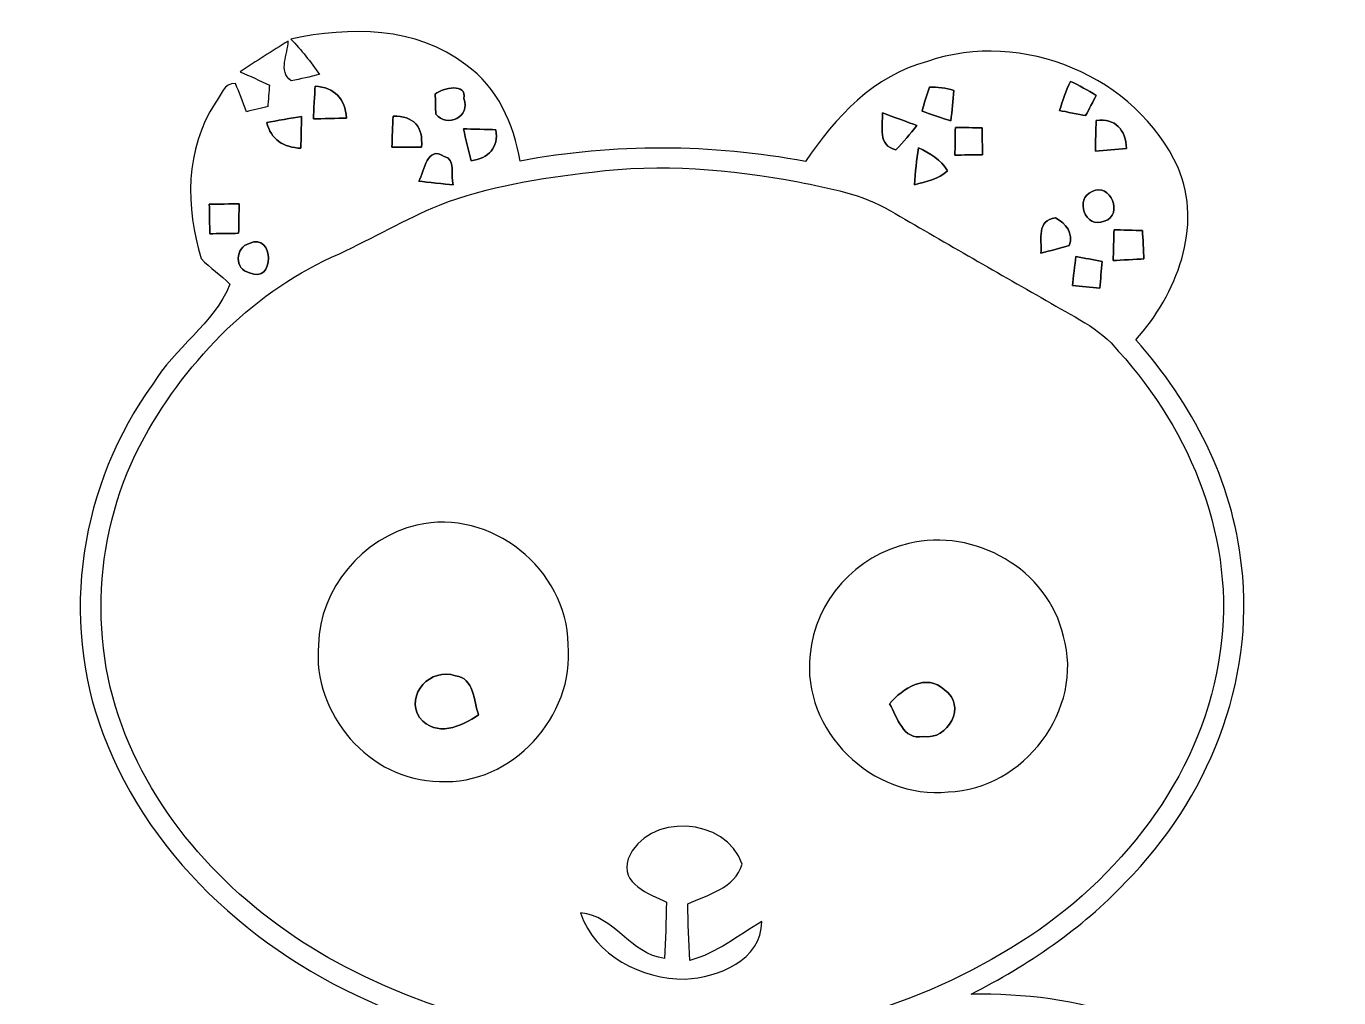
# Model space of a CAD drawing. Header units: centimetres. Extents: x -9.7 to 9.7, y -20.5 to 20.6.
# Drawn here: x 4.34 to 9.61, y -16.91 to -13 of the extents above; entities that cross this region are included whole.
import ezdxf

# ---------------------------------------------------------------- set-up
doc = ezdxf.new("R2010")
doc.units = ezdxf.units.CM
doc.header["$MEASUREMENT"] = 0
doc.layers.add('Camada 1', color=7, linetype='Continuous')

msp = doc.modelspace()

# ---------------------------------------------------------------- linework, layer by layer
at = {"layer": 'Camada 1'}
for points, knots in [([(5.40032, -13.05524), (5.63597, -13.0048), (5.90444, -13.00373), (6.1034, -13.15861), (6.1034, -13.15861), (6.23005, -13.24821), (6.29637, -13.39639), (6.32107, -13.54561), (6.32107, -13.54561), (6.6996, -13.47399), (7.08942, -13.47681), (7.46794, -13.54701), (7.46794, -13.54701), (7.58684, -13.36993), (7.74417, -13.20058), (7.9576, -13.1452), (7.9576, -13.1452), (8.3372, -13.01396), (8.79756, -13.20553), (8.96479, -13.571), (8.96479, -13.571), (9.06638, -13.8109), (8.95843, -14.08007), (8.7951, -14.2642), (8.7951, -14.2642), (9.02088, -14.5161), (9.1842, -14.83184), (9.21985, -15.1712), (9.21985, -15.1712), (9.27559, -15.63828), (9.08261, -16.11417), (8.75347, -16.44332), (8.75347, -16.44332), (8.57778, -16.63206), (8.36048, -16.77563), (8.13293, -16.89347), (8.13293, -16.89347), (8.34531, -16.89028), (8.5598, -16.91393), (8.75982, -16.98978), (8.75982, -16.98978), (9.01734, -17.08396), (9.29145, -17.19509), (9.46009, -17.42298), (9.46009, -17.42298), (9.57721, -17.59338), (9.61036, -17.8114), (9.57684, -18.01318), (9.57684, -18.01318), (9.54792, -18.17017), (9.40822, -18.30492), (9.24348, -18.29859), (9.24348, -18.29859), (9.02404, -18.30246), (8.85684, -18.13913), (8.70549, -18.00224), (8.70549, -18.00224), (8.78981, -18.23755), (8.87201, -18.48097), (8.866, -18.73425), (8.866, -18.73425), (8.85084, -18.99038), (8.73018, -19.23415), (8.54638, -19.41125), (8.54638, -19.41125), (8.48959, -19.47367), (8.40069, -19.51884), (8.39082, -19.61198), (8.39082, -19.61198), (8.33225, -19.91184), (8.13964, -20.17253), (7.89057, -20.34433), (7.89057, -20.34433), (7.79426, -20.4096), (7.66056, -20.45475), (7.55543, -20.38278), (7.55543, -20.38278), (7.42173, -20.29037), (7.38645, -20.1189), (7.34377, -19.97216), (7.34377, -19.97216), (7.02062, -20.01131), (6.69042, -20.01166), (6.37117, -19.94358), (6.37117, -19.94358), (6.33694, -20.1189), (6.30624, -20.3274), (6.14961, -20.43852), (6.14961, -20.43852), (6.04343, -20.51755), (5.90832, -20.46498), (5.81096, -20.39937), (5.81096, -20.39937), (5.53895, -20.21028), (5.334, -19.91289), (5.29872, -19.57916), (5.29872, -19.57916), (5.27156, -19.45674), (5.31707, -19.31811), (5.23168, -19.2144), (5.23168, -19.2144), (5.05989, -18.9424), (5.04966, -18.58926), (5.16431, -18.29399), (5.16431, -18.29399), (5.207, -18.16559), (5.27437, -18.04846), (5.34034, -17.93168), (5.34034, -17.93168), (5.25322, -17.99766), (5.17136, -18.07491), (5.06448, -18.10807), (5.06448, -18.10807), (4.92441, -18.22414), (4.72405, -18.33562), (4.53848, -18.24955), (4.53848, -18.24955), (4.39173, -18.1998), (4.33704, -18.02729), (4.35715, -17.88617), (4.35715, -17.88617), (4.39242, -17.63888), (4.51731, -17.39477), (4.72827, -17.25295), (4.72827, -17.25295), (5.03907, -17.03387), (5.4289, -16.95662), (5.8039, -16.95908), (5.8039, -16.95908), (5.29554, -16.75729), (4.83975, -16.36713), (4.64538, -15.84607), (4.64538, -15.84607), (4.46829, -15.38323), (4.55507, -14.83995), (4.8454, -14.44201), (4.8454, -14.44201), (4.93253, -14.29456), (5.09093, -14.20142), (5.15549, -14.03985), (5.15549, -14.03985), (5.1188, -14.00281), (5.07505, -13.97494), (5.04013, -13.93754), (5.04013, -13.93754), (4.97628, -13.73399), (4.97521, -13.4955), (5.09622, -13.31241), (5.09622, -13.31241), (5.11986, -13.28313), (5.1315, -13.22951), (5.17806, -13.2341), (5.17806, -13.2341), (5.19324, -13.27114), (5.20734, -13.30924), (5.22145, -13.34769), (5.22145, -13.34769), (5.24298, -13.3424), (5.28601, -13.33183), (5.30754, -13.32652), (5.30754, -13.32652), (5.30895, -13.30501), (5.31247, -13.26232), (5.31388, -13.24081), (5.31388, -13.24081), (5.27507, -13.22175), (5.23592, -13.20375), (5.19677, -13.18682), (5.19677, -13.18682), (5.25992, -13.14414), (5.32448, -13.10323), (5.38938, -13.06335), (5.38938, -13.06335), (5.38938, -13.11592), (5.3474, -13.18401), (5.40137, -13.22317), (5.40137, -13.22317), (5.43947, -13.21576), (5.47758, -13.20694), (5.51568, -13.19742), (5.51568, -13.19742), (5.4804, -13.14696), (5.44159, -13.09933), (5.40032, -13.05524)], [0, 0, 0, 0, 0.0212766, 0.0212766, 0.0212766, 0.0212766, 0.0425532, 0.0425532, 0.0425532, 0.0425532, 0.0638298, 0.0638298, 0.0638298, 0.0638298, 0.0851064, 0.0851064, 0.0851064, 0.0851064, 0.106383, 0.106383, 0.106383, 0.106383, 0.1276596, 0.1276596, 0.1276596, 0.1276596, 0.1489362, 0.1489362, 0.1489362, 0.1489362, 0.1702128, 0.1702128, 0.1702128, 0.1702128, 0.1914894, 0.1914894, 0.1914894, 0.1914894, 0.212766, 0.212766, 0.212766, 0.212766, 0.2340426, 0.2340426, 0.2340426, 0.2340426, 0.2553191, 0.2553191, 0.2553191, 0.2553191, 0.2765957, 0.2765957, 0.2765957, 0.2765957, 0.2978723, 0.2978723, 0.2978723, 0.2978723, 0.3191489, 0.3191489, 0.3191489, 0.3191489, 0.3404255, 0.3404255, 0.3404255, 0.3404255, 0.3617021, 0.3617021, 0.3617021, 0.3617021, 0.3829787, 0.3829787, 0.3829787, 0.3829787, 0.4042553, 0.4042553, 0.4042553, 0.4042553, 0.4255319, 0.4255319, 0.4255319, 0.4255319, 0.4468085, 0.4468085, 0.4468085, 0.4468085, 0.4680851, 0.4680851, 0.4680851, 0.4680851, 0.4893617, 0.4893617, 0.4893617, 0.4893617, 0.5106383, 0.5106383, 0.5106383, 0.5106383, 0.5319149, 0.5319149, 0.5319149, 0.5319149, 0.5531915, 0.5531915, 0.5531915, 0.5531915, 0.5744681, 0.5744681, 0.5744681, 0.5744681, 0.5957447, 0.5957447, 0.5957447, 0.5957447, 0.6170213, 0.6170213, 0.6170213, 0.6170213, 0.6382979, 0.6382979, 0.6382979, 0.6382979, 0.6595745, 0.6595745, 0.6595745, 0.6595745, 0.6808511, 0.6808511, 0.6808511, 0.6808511, 0.7021277, 0.7021277, 0.7021277, 0.7021277, 0.7234043, 0.7234043, 0.7234043, 0.7234043, 0.7446809, 0.7446809, 0.7446809, 0.7446809, 0.7659574, 0.7659574, 0.7659574, 0.7659574, 0.787234, 0.787234, 0.787234, 0.787234, 0.8085106, 0.8085106, 0.8085106, 0.8085106, 0.8297872, 0.8297872, 0.8297872, 0.8297872, 0.8510638, 0.8510638, 0.8510638, 0.8510638, 0.8723404, 0.8723404, 0.8723404, 0.8723404, 0.893617, 0.893617, 0.893617, 0.893617, 0.9148936, 0.9148936, 0.9148936, 0.9148936, 0.9361702, 0.9361702, 0.9361702, 0.9361702, 0.9574468, 0.9574468, 0.9574468, 0.9574468, 1, 1, 1, 1]), ([(5.98028, -13.27608), (5.98028, -13.27608), (5.98028, -13.27608), (5.98028, -13.27608), (5.98028, -13.27608), (5.98063, -13.29619), (5.98204, -13.33641), (5.9824, -13.35651), (5.9824, -13.35651), (6.02826, -13.41296), (6.12352, -13.36745), (6.09494, -13.29443), (6.09494, -13.29443), (6.10941, -13.22846), (6.00957, -13.25245), (5.98028, -13.27608)], [0, 0, 0, 0, 0.2, 0.2, 0.2, 0.2, 0.4, 0.4, 0.4, 0.4, 0.6, 0.6, 0.6, 0.6, 1, 1, 1, 1]), ([(8.53263, -13.22528), (8.53263, -13.22528), (8.53263, -13.22528), (8.53263, -13.22528), (8.53263, -13.22528), (8.51393, -13.26232), (8.50087, -13.30218), (8.48854, -13.3424), (8.48854, -13.3424), (8.51464, -13.34735), (8.56721, -13.35758), (8.5933, -13.36286), (8.5933, -13.36286), (8.6039, -13.3424), (8.62507, -13.30184), (8.63599, -13.28173), (8.63599, -13.28173), (8.60212, -13.26127), (8.56791, -13.24151), (8.53263, -13.22528)], [0, 0, 0, 0, 0.1666667, 0.1666667, 0.1666667, 0.1666667, 0.3333333, 0.3333333, 0.3333333, 0.3333333, 0.5, 0.5, 0.5, 0.5, 0.6666667, 0.6666667, 0.6666667, 0.6666667, 1, 1, 1, 1]), ([(5.49733, -13.24397), (5.49733, -13.24397), (5.49733, -13.24397), (5.49733, -13.24397), (5.49733, -13.24397), (5.49592, -13.27714), (5.49239, -13.34311), (5.49063, -13.37627), (5.49063, -13.37627), (5.52379, -13.37522), (5.59047, -13.3738), (5.62363, -13.37274), (5.62363, -13.37274), (5.61974, -13.29407), (5.57494, -13.25033), (5.49733, -13.24397)], [0, 0, 0, 0, 0.2, 0.2, 0.2, 0.2, 0.4, 0.4, 0.4, 0.4, 0.6, 0.6, 0.6, 0.6, 1, 1, 1, 1]), ([(7.96571, -13.24856), (7.96571, -13.24856), (7.96571, -13.24856), (7.96571, -13.24856), (7.96571, -13.24856), (7.95443, -13.27996), (7.9449, -13.31241), (7.93608, -13.34523), (7.93608, -13.34523), (7.965, -13.3551), (8.02286, -13.37451), (8.0518, -13.38438), (8.0518, -13.38438), (8.05709, -13.34311), (8.06131, -13.30218), (8.06414, -13.26161), (8.06414, -13.26161), (8.03205, -13.25104), (7.99853, -13.24715), (7.96571, -13.24856)], [0, 0, 0, 0, 0.1666667, 0.1666667, 0.1666667, 0.1666667, 0.3333333, 0.3333333, 0.3333333, 0.3333333, 0.5, 0.5, 0.5, 0.5, 0.6666667, 0.6666667, 0.6666667, 0.6666667, 1, 1, 1, 1]), ([(5.30365, -13.39003), (5.30365, -13.39003), (5.30365, -13.39003), (5.30365, -13.39003), (5.30365, -13.39003), (5.31883, -13.45988), (5.37209, -13.49058), (5.44054, -13.49409), (5.44054, -13.49409), (5.44159, -13.4514), (5.4423, -13.40872), (5.44264, -13.36674), (5.44264, -13.36674), (5.40807, -13.37239), (5.33858, -13.38403), (5.30365, -13.39003)], [0, 0, 0, 0, 0.2, 0.2, 0.2, 0.2, 0.4, 0.4, 0.4, 0.4, 0.6, 0.6, 0.6, 0.6, 1, 1, 1, 1]), ([(5.81096, -13.36533), (5.81096, -13.36533), (5.81096, -13.36533), (5.81096, -13.36533), (5.81096, -13.36533), (5.80884, -13.4066), (5.80707, -13.44824), (5.80636, -13.49021), (5.80636, -13.49021), (5.84553, -13.48987), (5.88503, -13.48951), (5.9249, -13.48916), (5.9249, -13.48916), (5.93302, -13.40731), (5.89314, -13.36321), (5.81096, -13.36533)], [0, 0, 0, 0, 0.2, 0.2, 0.2, 0.2, 0.4, 0.4, 0.4, 0.4, 0.6, 0.6, 0.6, 0.6, 1, 1, 1, 1]), ([(7.77733, -13.35193), (7.77733, -13.35193), (7.77733, -13.35193), (7.77733, -13.35193), (7.77733, -13.35193), (7.77875, -13.40696), (7.75687, -13.48422), (7.83132, -13.5001), (7.83132, -13.5001), (7.862, -13.46941), (7.88811, -13.43554), (7.91562, -13.40272), (7.91562, -13.40272), (7.88105, -13.39003), (7.8119, -13.36462), (7.77733, -13.35193)], [0, 0, 0, 0, 0.2, 0.2, 0.2, 0.2, 0.4, 0.4, 0.4, 0.4, 0.6, 0.6, 0.6, 0.6, 1, 1, 1, 1]), ([(8.63599, -13.38192), (8.63599, -13.38192), (8.63599, -13.38192), (8.63599, -13.38192), (8.63599, -13.38192), (8.63423, -13.42284), (8.63316, -13.46412), (8.63282, -13.50573), (8.63282, -13.50573), (8.67409, -13.50256), (8.71573, -13.49903), (8.7577, -13.49516), (8.7577, -13.49516), (8.75454, -13.41931), (8.7129, -13.37274), (8.63599, -13.38192)], [0, 0, 0, 0, 0.2, 0.2, 0.2, 0.2, 0.4, 0.4, 0.4, 0.4, 0.6, 0.6, 0.6, 0.6, 1, 1, 1, 1]), ([(6.09423, -13.41613), (6.09423, -13.41613), (6.09423, -13.41613), (6.09423, -13.41613), (6.09423, -13.41613), (6.10305, -13.45881), (6.11328, -13.50151), (6.12422, -13.54454), (6.12422, -13.54454), (6.19407, -13.5329), (6.23605, -13.49409), (6.22406, -13.41931), (6.22406, -13.41931), (6.19159, -13.41861), (6.12668, -13.41683), (6.09423, -13.41613)], [0, 0, 0, 0, 0.2, 0.2, 0.2, 0.2, 0.4, 0.4, 0.4, 0.4, 0.6, 0.6, 0.6, 0.6, 1, 1, 1, 1]), ([(8.07013, -13.41049), (8.07013, -13.41049), (8.07013, -13.41049), (8.07013, -13.41049), (8.07013, -13.41049), (8.06944, -13.43837), (8.06874, -13.49375), (8.06838, -13.52161), (8.06838, -13.52161), (8.0959, -13.52125), (8.15128, -13.5202), (8.17915, -13.51986), (8.17915, -13.51986), (8.17845, -13.49269), (8.17774, -13.43907), (8.17738, -13.41191), (8.17738, -13.41191), (8.15057, -13.41154), (8.09695, -13.41084), (8.07013, -13.41049)], [0, 0, 0, 0, 0.1666667, 0.1666667, 0.1666667, 0.1666667, 0.3333333, 0.3333333, 0.3333333, 0.3333333, 0.5, 0.5, 0.5, 0.5, 0.6666667, 0.6666667, 0.6666667, 0.6666667, 1, 1, 1, 1]), ([(5.91397, -13.62674), (5.91397, -13.62674), (5.91397, -13.62674), (5.91397, -13.62674), (5.91397, -13.62674), (5.94854, -13.63027), (6.01802, -13.63732), (6.0526, -13.64085), (6.0526, -13.64085), (6.03956, -13.60452), (6.06495, -13.53431), (6.01627, -13.52656), (6.01627, -13.52656), (5.94642, -13.4821), (5.93794, -13.58335), (5.91397, -13.62674)], [0, 0, 0, 0, 0.2, 0.2, 0.2, 0.2, 0.4, 0.4, 0.4, 0.4, 0.6, 0.6, 0.6, 0.6, 1, 1, 1, 1]), ([(7.92198, -13.49233), (7.92198, -13.49233), (7.92198, -13.49233), (7.92198, -13.49233), (7.92198, -13.49233), (7.9142, -13.54101), (7.90892, -13.59041), (7.90539, -13.64051), (7.90539, -13.64051), (7.95197, -13.6285), (8.00135, -13.61968), (8.03804, -13.58511), (8.03804, -13.58511), (8.01229, -13.53889), (7.96678, -13.51455), (7.92198, -13.49233)], [0, 0, 0, 0, 0.2, 0.2, 0.2, 0.2, 0.4, 0.4, 0.4, 0.4, 0.6, 0.6, 0.6, 0.6, 1, 1, 1, 1]), ([(6.6107, -13.59005), (6.6107, -13.59005), (6.6107, -13.59005), (6.6107, -13.59005), (6.6107, -13.59005), (6.40257, -13.61334), (6.193, -13.6465), (5.99687, -13.722), (5.99687, -13.722), (5.85964, -13.78055), (5.72947, -13.85393), (5.59505, -13.91813), (5.59505, -13.91813), (5.25885, -14.06207), (4.98827, -14.33795), (4.81188, -14.65438), (4.81188, -14.65438), (4.6055, -15.02798), (4.57904, -15.49541), (4.75051, -15.88698), (4.75051, -15.88698), (4.91949, -16.27823), (5.24474, -16.58761), (5.61833, -16.7834), (5.61833, -16.7834), (6.46923, -17.22966), (7.56496, -17.19297), (8.36965, -16.66027), (8.36965, -16.66027), (8.75875, -16.3978), (9.07167, -15.9893), (9.13411, -15.51445), (9.13411, -15.51445), (9.19833, -15.07559), (9.01876, -14.6325), (8.72596, -14.31008), (8.72596, -14.31008), (8.65046, -14.21411), (8.53581, -14.16685), (8.43455, -14.10545), (8.43455, -14.10545), (8.22537, -13.98658), (8.01722, -13.86592), (7.80908, -13.74527), (7.80908, -13.74527), (7.6962, -13.6779), (7.56496, -13.65532), (7.43866, -13.62886), (7.43866, -13.62886), (7.16633, -13.57877), (6.88622, -13.55372), (6.6107, -13.59005)], [0, 0, 0, 0, 0.0714286, 0.0714286, 0.0714286, 0.0714286, 0.1428571, 0.1428571, 0.1428571, 0.1428571, 0.2142857, 0.2142857, 0.2142857, 0.2142857, 0.2857143, 0.2857143, 0.2857143, 0.2857143, 0.3571429, 0.3571429, 0.3571429, 0.3571429, 0.4285714, 0.4285714, 0.4285714, 0.4285714, 0.5, 0.5, 0.5, 0.5, 0.5714286, 0.5714286, 0.5714286, 0.5714286, 0.6428571, 0.6428571, 0.6428571, 0.6428571, 0.7142857, 0.7142857, 0.7142857, 0.7142857, 0.7857143, 0.7857143, 0.7857143, 0.7857143, 0.8571429, 0.8571429, 0.8571429, 0.8571429, 1, 1, 1, 1]), ([(8.61976, -13.66801), (8.61976, -13.66801), (8.61976, -13.66801), (8.61976, -13.66801), (8.61976, -13.66801), (8.54638, -13.69342), (8.59225, -13.82148), (8.66844, -13.78691), (8.66844, -13.78691), (8.74888, -13.76221), (8.69173, -13.62991), (8.61976, -13.66801)], [0, 0, 0, 0, 0.25, 0.25, 0.25, 0.25, 0.5, 0.5, 0.5, 0.5, 1, 1, 1, 1]), ([(5.07259, -13.71917), (5.07259, -13.71917), (5.07259, -13.71917), (5.07259, -13.71917), (5.07259, -13.71917), (5.07293, -13.7488), (5.074, -13.80808), (5.07434, -13.8377), (5.07434, -13.8377), (5.10329, -13.837), (5.16149, -13.83629), (5.19041, -13.83558), (5.19041, -13.83558), (5.19077, -13.80596), (5.19182, -13.74668), (5.19253, -13.71706), (5.19253, -13.71706), (5.16254, -13.7174), (5.10258, -13.71847), (5.07259, -13.71917)], [0, 0, 0, 0, 0.1666667, 0.1666667, 0.1666667, 0.1666667, 0.3333333, 0.3333333, 0.3333333, 0.3333333, 0.5, 0.5, 0.5, 0.5, 0.6666667, 0.6666667, 0.6666667, 0.6666667, 1, 1, 1, 1]), ([(8.41375, -13.91496), (8.41375, -13.91496), (8.41375, -13.91496), (8.41375, -13.91496), (8.41375, -13.91496), (8.45185, -13.90614), (8.48959, -13.89591), (8.52733, -13.88463), (8.52733, -13.88463), (8.54604, -13.83558), (8.51429, -13.79466), (8.47231, -13.77421), (8.47231, -13.77421), (8.39504, -13.78232), (8.41833, -13.85992), (8.41375, -13.91496)], [0, 0, 0, 0, 0.2, 0.2, 0.2, 0.2, 0.4, 0.4, 0.4, 0.4, 0.6, 0.6, 0.6, 0.6, 1, 1, 1, 1]), ([(5.23275, -13.87651), (5.23275, -13.87651), (5.23275, -13.87651), (5.23275, -13.87651), (5.23275, -13.87651), (5.1763, -13.89097), (5.17172, -13.98269), (5.23346, -13.99399), (5.23346, -13.99399), (5.3361, -14.04372), (5.33541, -13.82888), (5.23275, -13.87651)], [0, 0, 0, 0, 0.25, 0.25, 0.25, 0.25, 0.5, 0.5, 0.5, 0.5, 1, 1, 1, 1]), ([(8.70761, -13.82148), (8.70761, -13.82148), (8.70761, -13.82148), (8.70761, -13.82148), (8.70761, -13.82148), (8.70654, -13.85252), (8.70479, -13.91462), (8.70408, -13.94566), (8.70408, -13.94566), (8.73512, -13.94354), (8.79686, -13.94001), (8.82755, -13.93825), (8.82755, -13.93825), (8.82614, -13.90967), (8.82332, -13.85322), (8.8219, -13.82501), (8.8219, -13.82501), (8.79333, -13.82394), (8.73619, -13.82218), (8.70761, -13.82148)], [0, 0, 0, 0, 0.1666667, 0.1666667, 0.1666667, 0.1666667, 0.3333333, 0.3333333, 0.3333333, 0.3333333, 0.5, 0.5, 0.5, 0.5, 0.6666667, 0.6666667, 0.6666667, 0.6666667, 1, 1, 1, 1]), ([(8.55451, -13.92943), (8.55451, -13.92943), (8.55451, -13.92943), (8.55451, -13.92943), (8.55451, -13.92943), (8.55062, -13.95871), (8.54357, -14.01692), (8.54004, -14.04584), (8.54004, -14.04584), (8.57673, -14.04902), (8.61377, -14.0529), (8.6508, -14.05643), (8.6508, -14.05643), (8.65363, -14.02045), (8.65645, -13.98447), (8.65928, -13.94919), (8.65928, -13.94919), (8.624, -13.94213), (8.58906, -13.93542), (8.55451, -13.92943)], [0, 0, 0, 0, 0.1666667, 0.1666667, 0.1666667, 0.1666667, 0.3333333, 0.3333333, 0.3333333, 0.3333333, 0.5, 0.5, 0.5, 0.5, 0.6666667, 0.6666667, 0.6666667, 0.6666667, 1, 1, 1, 1]), ([(5.90656, -15.00857), (6.20253, -14.93801), (6.51191, -15.18603), (6.5144, -15.48835), (6.5144, -15.48835), (6.5412, -15.77481), (6.28896, -16.05597), (5.99722, -16.03798), (5.99722, -16.03798), (5.71675, -16.03728), (5.48428, -15.76492), (5.51144, -15.48906), (5.51144, -15.48906), (5.51497, -15.26433), (5.68888, -15.05866), (5.90656, -15.00857)], [0, 0, 0, 0, 0.2, 0.2, 0.2, 0.2, 0.4, 0.4, 0.4, 0.4, 0.6, 0.6, 0.6, 0.6, 1, 1, 1, 1]), ([(7.88246, -15.08266), (8.14599, -15.01705), (8.44408, -15.18637), (8.50406, -15.45519), (8.50406, -15.45519), (8.58979, -15.74835), (8.34424, -16.07149), (8.04157, -16.07996), (8.04157, -16.07996), (7.73818, -16.11383), (7.4496, -15.83302), (7.48665, -15.52716), (7.48665, -15.52716), (7.50393, -15.31372), (7.67362, -15.1271), (7.88246, -15.08266)], [0, 0, 0, 0, 0.2, 0.2, 0.2, 0.2, 0.4, 0.4, 0.4, 0.4, 0.6, 0.6, 0.6, 0.6, 1, 1, 1, 1]), ([(5.9175, -15.78186), (5.9175, -15.78186), (5.9175, -15.78186), (5.9175, -15.78186), (5.9175, -15.78186), (5.98487, -15.8623), (6.08329, -15.81891), (6.15456, -15.77092), (6.15456, -15.77092), (6.13445, -15.7159), (6.13657, -15.62169), (6.06178, -15.61394), (6.06178, -15.61394), (5.96335, -15.5783), (5.85716, -15.68803), (5.9175, -15.78186)], [0, 0, 0, 0, 0.2, 0.2, 0.2, 0.2, 0.4, 0.4, 0.4, 0.4, 0.6, 0.6, 0.6, 0.6, 1, 1, 1, 1]), ([(7.80591, -15.72682), (7.80591, -15.72682), (7.80591, -15.72682), (7.80591, -15.72682), (7.80591, -15.72682), (7.83766, -15.77939), (7.85847, -15.87394), (7.94066, -15.85736), (7.94066, -15.85736), (8.04121, -15.87534), (8.11847, -15.73072), (8.02604, -15.67039), (8.02604, -15.67039), (7.95443, -15.60159), (7.85741, -15.66333), (7.80591, -15.72682)], [0, 0, 0, 0, 0.2, 0.2, 0.2, 0.2, 0.4, 0.4, 0.4, 0.4, 0.6, 0.6, 0.6, 0.6, 1, 1, 1, 1]), ([(6.75569, -16.34949), (6.828, -16.16251), (7.15291, -16.18014), (7.21325, -16.371), (7.21325, -16.371), (7.18397, -16.46731), (7.07565, -16.49306), (6.99452, -16.5301), (6.99452, -16.5301), (6.99664, -16.6056), (6.99876, -16.68144), (7.00334, -16.75765), (7.00334, -16.75765), (7.11129, -16.72802), (7.19771, -16.65676), (7.29226, -16.60102), (7.29226, -16.60102), (7.29156, -16.75729), (7.11658, -16.82537), (6.98394, -16.83278), (6.98394, -16.83278), (6.81107, -16.83208), (6.62094, -16.74035), (6.56449, -16.56679), (6.56449, -16.56679), (6.69819, -16.57597), (6.76416, -16.73119), (6.90174, -16.74988), (6.90174, -16.74988), (6.90597, -16.67403), (6.90738, -16.5989), (6.90915, -16.52376), (6.90915, -16.52376), (6.84001, -16.48882), (6.72182, -16.45038), (6.75569, -16.34949)], [0, 0, 0, 0, 0.1, 0.1, 0.1, 0.1, 0.2, 0.2, 0.2, 0.2, 0.3, 0.3, 0.3, 0.3, 0.4, 0.4, 0.4, 0.4, 0.5, 0.5, 0.5, 0.5, 0.6, 0.6, 0.6, 0.6, 0.7, 0.7, 0.7, 0.7, 0.8, 0.8, 0.8, 0.8, 1, 1, 1, 1])]:
    msp.add_open_spline(points, degree=3, knots=knots, dxfattribs=at)
at = {"layer": 'Camada 1', "color": 7}
for points, knots in [([(5.98028, -13.27608), (6.00957, -13.25245), (6.10941, -13.22846), (6.09494, -13.29443), (6.09494, -13.29443), (6.12352, -13.36745), (6.02826, -13.41296), (5.9824, -13.35651), (5.9824, -13.35651), (5.98204, -13.33641), (5.98063, -13.29619), (5.98028, -13.27608)], [0, 0, 0, 0, 0.25, 0.25, 0.25, 0.25, 0.5, 0.5, 0.5, 0.5, 1, 1, 1, 1]), ([(8.53263, -13.22528), (8.56791, -13.24151), (8.60212, -13.26127), (8.63599, -13.28173), (8.63599, -13.28173), (8.62507, -13.30184), (8.6039, -13.3424), (8.5933, -13.36286), (8.5933, -13.36286), (8.56721, -13.35758), (8.51464, -13.34735), (8.48854, -13.3424), (8.48854, -13.3424), (8.50087, -13.30218), (8.51393, -13.26232), (8.53263, -13.22528)], [0, 0, 0, 0, 0.2, 0.2, 0.2, 0.2, 0.4, 0.4, 0.4, 0.4, 0.6, 0.6, 0.6, 0.6, 1, 1, 1, 1]), ([(7.96571, -13.24856), (7.99853, -13.24715), (8.03205, -13.25104), (8.06414, -13.26161), (8.06414, -13.26161), (8.06131, -13.30218), (8.05709, -13.34311), (8.0518, -13.38438), (8.0518, -13.38438), (8.02286, -13.37451), (7.965, -13.3551), (7.93608, -13.34523), (7.93608, -13.34523), (7.9449, -13.31241), (7.95443, -13.27996), (7.96571, -13.24856)], [0, 0, 0, 0, 0.2, 0.2, 0.2, 0.2, 0.4, 0.4, 0.4, 0.4, 0.6, 0.6, 0.6, 0.6, 1, 1, 1, 1]), ([(5.30365, -13.39003), (5.33858, -13.38403), (5.40807, -13.37239), (5.44264, -13.36674), (5.44264, -13.36674), (5.4423, -13.40872), (5.44159, -13.4514), (5.44054, -13.49409), (5.44054, -13.49409), (5.37209, -13.49058), (5.31883, -13.45988), (5.30365, -13.39003)], [0, 0, 0, 0, 0.25, 0.25, 0.25, 0.25, 0.5, 0.5, 0.5, 0.5, 1, 1, 1, 1]), ([(5.81096, -13.36533), (5.89314, -13.36321), (5.93302, -13.40731), (5.9249, -13.48916), (5.9249, -13.48916), (5.88503, -13.48951), (5.84553, -13.48987), (5.80636, -13.49021), (5.80636, -13.49021), (5.80707, -13.44824), (5.80884, -13.4066), (5.81096, -13.36533)], [0, 0, 0, 0, 0.25, 0.25, 0.25, 0.25, 0.5, 0.5, 0.5, 0.5, 1, 1, 1, 1]), ([(7.77733, -13.35193), (7.8119, -13.36462), (7.88105, -13.39003), (7.91562, -13.40272), (7.91562, -13.40272), (7.88811, -13.43554), (7.862, -13.46941), (7.83132, -13.5001), (7.83132, -13.5001), (7.75687, -13.48422), (7.77875, -13.40696), (7.77733, -13.35193)], [0, 0, 0, 0, 0.25, 0.25, 0.25, 0.25, 0.5, 0.5, 0.5, 0.5, 1, 1, 1, 1]), ([(8.63599, -13.38192), (8.7129, -13.37274), (8.75454, -13.41931), (8.7577, -13.49516), (8.7577, -13.49516), (8.71573, -13.49903), (8.67409, -13.50256), (8.63282, -13.50573), (8.63282, -13.50573), (8.63316, -13.46412), (8.63423, -13.42284), (8.63599, -13.38192)], [0, 0, 0, 0, 0.25, 0.25, 0.25, 0.25, 0.5, 0.5, 0.5, 0.5, 1, 1, 1, 1]), ([(6.09423, -13.41613), (6.12668, -13.41683), (6.19159, -13.41861), (6.22406, -13.41931), (6.22406, -13.41931), (6.23605, -13.49409), (6.19407, -13.5329), (6.12422, -13.54454), (6.12422, -13.54454), (6.11328, -13.50151), (6.10305, -13.45881), (6.09423, -13.41613)], [0, 0, 0, 0, 0.25, 0.25, 0.25, 0.25, 0.5, 0.5, 0.5, 0.5, 1, 1, 1, 1]), ([(8.07013, -13.41049), (8.09695, -13.41084), (8.15057, -13.41154), (8.17738, -13.41191), (8.17738, -13.41191), (8.17774, -13.43907), (8.17845, -13.49269), (8.17915, -13.51986), (8.17915, -13.51986), (8.15128, -13.5202), (8.0959, -13.52125), (8.06838, -13.52161), (8.06838, -13.52161), (8.06874, -13.49375), (8.06944, -13.43837), (8.07013, -13.41049)], [0, 0, 0, 0, 0.2, 0.2, 0.2, 0.2, 0.4, 0.4, 0.4, 0.4, 0.6, 0.6, 0.6, 0.6, 1, 1, 1, 1]), ([(5.91397, -13.62674), (5.93794, -13.58335), (5.94642, -13.4821), (6.01627, -13.52656), (6.01627, -13.52656), (6.06495, -13.53431), (6.03956, -13.60452), (6.0526, -13.64085), (6.0526, -13.64085), (6.01802, -13.63732), (5.94854, -13.63027), (5.91397, -13.62674)], [0, 0, 0, 0, 0.25, 0.25, 0.25, 0.25, 0.5, 0.5, 0.5, 0.5, 1, 1, 1, 1]), ([(7.92198, -13.49233), (7.96678, -13.51455), (8.01229, -13.53889), (8.03804, -13.58511), (8.03804, -13.58511), (8.00135, -13.61968), (7.95197, -13.6285), (7.90539, -13.64051), (7.90539, -13.64051), (7.90892, -13.59041), (7.9142, -13.54101), (7.92198, -13.49233)], [0, 0, 0, 0, 0.25, 0.25, 0.25, 0.25, 0.5, 0.5, 0.5, 0.5, 1, 1, 1, 1]), ([(8.61976, -13.66801), (8.69173, -13.62991), (8.74888, -13.76221), (8.66844, -13.78691), (8.66844, -13.78691), (8.59225, -13.82148), (8.54638, -13.69342), (8.61976, -13.66801)], [0, 0, 0, 0, 0.3333333, 0.3333333, 0.3333333, 0.3333333, 1, 1, 1, 1]), ([(8.41375, -13.91496), (8.41833, -13.85992), (8.39504, -13.78232), (8.47231, -13.77421), (8.47231, -13.77421), (8.51429, -13.79466), (8.54604, -13.83558), (8.52733, -13.88463), (8.52733, -13.88463), (8.48959, -13.89591), (8.45185, -13.90614), (8.41375, -13.91496)], [0, 0, 0, 0, 0.25, 0.25, 0.25, 0.25, 0.5, 0.5, 0.5, 0.5, 1, 1, 1, 1]), ([(5.23275, -13.87651), (5.33541, -13.82888), (5.3361, -14.04372), (5.23346, -13.99399), (5.23346, -13.99399), (5.17172, -13.98269), (5.1763, -13.89097), (5.23275, -13.87651)], [0, 0, 0, 0, 0.3333333, 0.3333333, 0.3333333, 0.3333333, 1, 1, 1, 1]), ([(8.70761, -13.82148), (8.73619, -13.82218), (8.79333, -13.82394), (8.8219, -13.82501), (8.8219, -13.82501), (8.82332, -13.85322), (8.82614, -13.90967), (8.82755, -13.93825), (8.82755, -13.93825), (8.79686, -13.94001), (8.73512, -13.94354), (8.70408, -13.94566), (8.70408, -13.94566), (8.70479, -13.91462), (8.70654, -13.85252), (8.70761, -13.82148)], [0, 0, 0, 0, 0.2, 0.2, 0.2, 0.2, 0.4, 0.4, 0.4, 0.4, 0.6, 0.6, 0.6, 0.6, 1, 1, 1, 1]), ([(8.55451, -13.92943), (8.58906, -13.93542), (8.624, -13.94213), (8.65928, -13.94919), (8.65928, -13.94919), (8.65645, -13.98447), (8.65363, -14.02045), (8.6508, -14.05643), (8.6508, -14.05643), (8.61377, -14.0529), (8.57673, -14.04902), (8.54004, -14.04584), (8.54004, -14.04584), (8.54357, -14.01692), (8.55062, -13.95871), (8.55451, -13.92943)], [0, 0, 0, 0, 0.2, 0.2, 0.2, 0.2, 0.4, 0.4, 0.4, 0.4, 0.6, 0.6, 0.6, 0.6, 1, 1, 1, 1]), ([(5.9175, -15.78186), (5.85716, -15.68803), (5.96335, -15.5783), (6.06178, -15.61394), (6.06178, -15.61394), (6.13657, -15.62169), (6.13445, -15.7159), (6.15456, -15.77092), (6.15456, -15.77092), (6.08329, -15.81891), (5.98487, -15.8623), (5.9175, -15.78186)], [0, 0, 0, 0, 0.25, 0.25, 0.25, 0.25, 0.5, 0.5, 0.5, 0.5, 1, 1, 1, 1]), ([(7.80591, -15.72682), (7.85741, -15.66333), (7.95443, -15.60159), (8.02604, -15.67039), (8.02604, -15.67039), (8.11847, -15.73072), (8.04121, -15.87534), (7.94066, -15.85736), (7.94066, -15.85736), (7.85847, -15.87394), (7.83766, -15.77939), (7.80591, -15.72682)], [0, 0, 0, 0, 0.25, 0.25, 0.25, 0.25, 0.5, 0.5, 0.5, 0.5, 1, 1, 1, 1])]:
    msp.add_open_spline(points, degree=3, knots=knots, dxfattribs=at)
at = {"layer": 'Camada 1', "color": 254}
for points, knots in [([(5.49733, -13.24397), (5.57494, -13.25033), (5.61974, -13.29407), (5.62363, -13.37274), (5.62363, -13.37274), (5.59047, -13.3738), (5.52379, -13.37522), (5.49063, -13.37627), (5.49063, -13.37627), (5.49239, -13.34311), (5.49592, -13.27714), (5.49733, -13.24397)], [0, 0, 0, 0, 0.25, 0.25, 0.25, 0.25, 0.5, 0.5, 0.5, 0.5, 1, 1, 1, 1]), ([(5.07259, -13.71917), (5.10258, -13.71847), (5.16254, -13.7174), (5.19253, -13.71706), (5.19253, -13.71706), (5.19182, -13.74668), (5.19077, -13.80596), (5.19041, -13.83558), (5.19041, -13.83558), (5.16149, -13.83629), (5.10329, -13.837), (5.07434, -13.8377), (5.07434, -13.8377), (5.074, -13.80808), (5.07293, -13.7488), (5.07259, -13.71917)], [0, 0, 0, 0, 0.2, 0.2, 0.2, 0.2, 0.4, 0.4, 0.4, 0.4, 0.6, 0.6, 0.6, 0.6, 1, 1, 1, 1])]:
    msp.add_open_spline(points, degree=3, knots=knots, dxfattribs=at)

doc.saveas('drawing.dxf')
